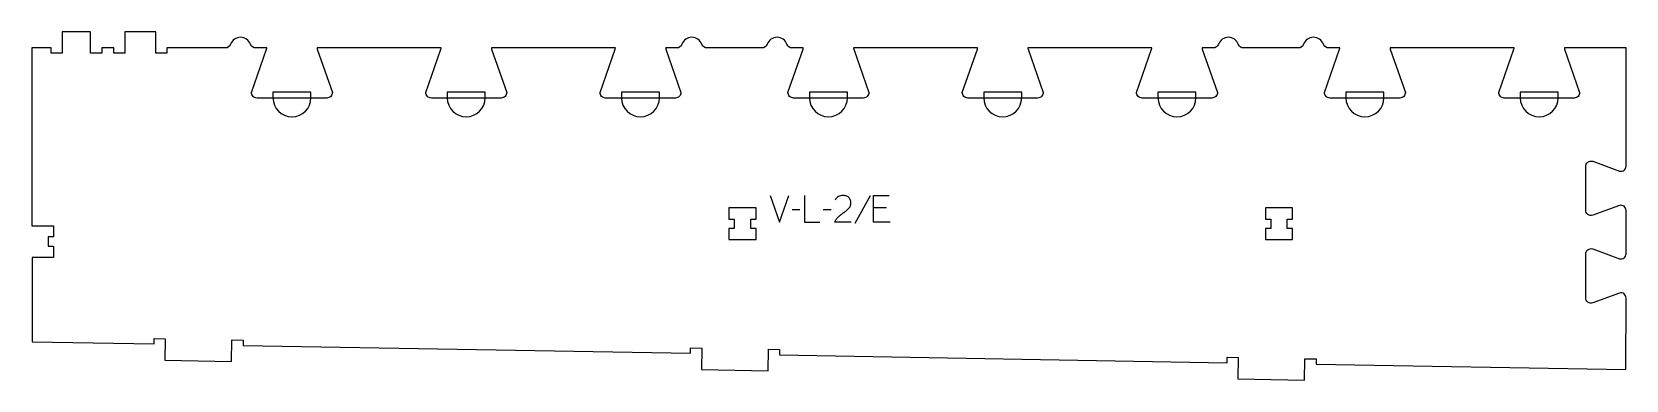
# Model space of a CAD drawing. Extents: x 0 to 1783, y 0 to 390.
import ezdxf

# ---------------------------------------------------------------- set-up
doc = ezdxf.new("R2010")
doc.units = 0
for name, color, linetype in [('1_ANYTOOL_1MMDEEP_LABELS_S', 2, 'CONTINUOUS'), ('3_ANYTOOL_CUTTHROUGH_INSID', 4, 'CONTINUOUS'), ('4_ANYTOOL_CUTTHROUGH_OUTSI', 5, 'CONTINUOUS'), ('5_ANYTOOL_HALF_MILL_9MM_IN', 3, 'CONTINUOUS')]:
    doc.layers.add(name, color=color, linetype=linetype)

msp = doc.modelspace()

# ---------------------------------------------------------------- linework, layer by layer
at = {"layer": '1_ANYTOOL_1MMDEEP_LABELS_S'}
for p, q in [((937.629453, 206.181056), (920.443739, 175.409628)), ((858.943739, 190.538199), (850.158024, 190.452485)), ((893.829453, 190.538199), (885.043739, 190.452485)), ((955.715167, 192.723913), (941.058024, 192.723913))]:
    msp.add_line(p, q, dxfattribs=at)
for points in [[(825.815167, 206.652485), (836.186596, 176.652485), (846.729453, 206.652485)], [(864.086596, 206.652485), (864.086596, 176.652485), (881.186596, 176.652485)], [(960.000882, 176.652485), (941.058024, 176.652485), (941.058024, 206.652485), (958.886596, 206.652485)]]:
    msp.add_lwpolyline(points, dxfattribs=at)
msp.add_lwpolyline([(916.415167, 176.695342), (898.115167, 176.738199, -0.034491), (898.777945, 178.485531, -0.037732), (899.68481, 180.118556, -0.037744), (900.824104, 181.593192, -0.03482), (902.165167, 182.888199, -0.00859), (905.124392, 185.286782, -0.008791), (908.165167, 187.581056, 0.020588), (910.984456, 189.814499, 0.025206), (913.586596, 192.295342, 0.046908), (914.607191, 193.596584, 0.051091), (915.354453, 195.070342, 0.050722), (915.803186, 196.718516, 0.041139), (915.943739, 198.423913, 0.039396), (915.801094, 200.231499, 0.058519), (915.311596, 201.970342, 0.060358), (914.521038, 203.377458, 0.061397), (913.415167, 204.552485, 0.048006), (912.05921, 205.474444, 0.045901), (910.554453, 206.127485, 0.045216), (908.814392, 206.530044, 0.034258), (907.029453, 206.652485, 0.055622), (904.394882, 206.358498, 0.079896), (901.950882, 205.377485, 0.080617), (899.981494, 203.711785, 0.060287), (898.543739, 201.552485)], format="xyb", dxfattribs=at)
at = {"layer": '3_ANYTOOL_CUTTHROUGH_INSID'}
for points in [[(809.999995, 180.228683), (809.999995, 192.728683), (779.499995, 192.728683), (779.499995, 180.228683), (785.499995, 180.228683), (785.499995, 169.728683), (779.499995, 169.728683), (779.499995, 157.228683), (809.999995, 157.228683), (809.999995, 169.728683), (803.999995, 169.728683), (803.999995, 180.228683)], [(1409.999995, 180.228683), (1409.999995, 192.728683), (1379.499995, 192.728683), (1379.499995, 180.228683), (1385.499995, 180.228683), (1385.499995, 169.728683), (1379.499995, 169.728683), (1379.499995, 157.228683), (1409.999995, 157.228683), (1409.999995, 169.728683), (1403.999995, 169.728683), (1403.999995, 180.228683)]]:
    msp.add_lwpolyline(points, close=True, dxfattribs=at)
at = {"layer": '4_ANYTOOL_CUTTHROUGH_OUTSI'}
msp.add_lwpolyline([(136.640198, 40.4649), (136.740533, 46.214023, -0.414214), (136.994857, 46.459623), (148.99303, 46.250228, -0.414214), (149.238629, 45.995904), (148.824202, 22.249433), (223.312855, 20.949229), (223.727281, 44.695577, -0.414214), (223.981605, 44.941177), (235.979778, 44.731783, -0.414214), (236.225377, 44.477458), (236.125041, 38.728228), (736.640198, 29.990286), (736.740533, 35.739409, -0.414214), (736.994857, 35.985008), (748.99303, 35.775614, -0.414214), (749.238629, 35.52129), (748.824202, 11.774819), (823.312855, 10.474614), (823.727281, 34.220963, -0.414214), (823.981605, 34.466563), (835.979778, 34.257168, -0.414214), (836.225377, 34.002844), (836.125041, 28.253614), (1336.640198, 19.515671), (1336.740533, 25.264795, -0.414214), (1336.994857, 25.510394), (1348.99303, 25.301, -0.414214), (1349.238629, 25.046675), (1348.824202, 1.300204), (1423.312855, 0), (1423.727281, 23.746349, -0.414214), (1423.981605, 23.991948), (1435.979778, 23.782554, -0.414214), (1436.225377, 23.52823), (1436.125041, 17.779), (1782.625045, 11.729838), (1782.949996, 91.896427, 0.237079), (1780.632346, 96.509105, 0.237104), (1775.54783, 97.403193), (1745.786943, 86.408143, -0.015611), (1745.772142, 86.403195, -0.237077), (1740.245548, 87.375279, -0.237079), (1737.726364, 92.389608), (1737.725908, 140.895693, -0.237079), (1740.245092, 145.910025, -0.237079), (1745.771832, 146.882108, -0.015604), (1745.786628, 146.877162), (1775.562613, 135.877631, 0.236338), (1780.632346, 136.776651, 0.237079), (1782.949995, 141.389836), (1782.949995, 189.895836, 0.237079), (1780.632346, 194.50902, 0.237104), (1775.54783, 195.403108), (1745.786943, 184.408059, -0.015611), (1745.772142, 184.40311, -0.237077), (1740.245548, 185.375194, -0.237079), (1737.726364, 190.389524), (1737.725908, 238.895608, -0.237079), (1740.245092, 243.90994, -0.237079), (1745.771832, 244.882024, -0.015604), (1745.786628, 244.877077), (1775.562613, 233.877547, 0.236338), (1780.632346, 234.776567, 0.237079), (1782.949995, 239.389751), (1782.949995, 371.685138), (1713.855516, 371.685138, 0.06141), (1714.090427, 370.290268), (1730.98596, 322.017726, -0.084368), (1730.999995, 321.935138, -0.414214), (1724.749995, 315.685138), (1646.749995, 315.685138, -0.414214), (1640.499995, 321.935138, -0.084368), (1640.514031, 322.017726), (1657.413144, 370.301333, 0.0608), (1657.644474, 371.685138), (1518.955516, 371.685138, 0.06141), (1519.190427, 370.290268), (1536.08596, 322.017726, -0.084368), (1536.099995, 321.935138, -0.414214), (1529.849995, 315.685138), (1451.849995, 315.685138, -0.414214), (1445.599995, 321.935138, -0.084368), (1445.614031, 322.017726), (1462.513144, 370.301333, 0.0609), (1462.744189, 371.685138), (1450.344768, 371.685138, -0.317837), (1444.452211, 375.851805, 0.707107), (1422.296199, 375.851805, -0.317837), (1416.403642, 371.685138), (1403.749995, 371.685138), (1367.7496, 371.685138), (1355.094768, 371.685138, -0.317837), (1349.202211, 375.851805, 0.707107), (1327.046199, 375.851805, -0.317837), (1321.153642, 371.685138), (1308.755302, 371.685138, 0.061335), (1308.990427, 370.290268), (1325.88596, 322.017726, -0.084368), (1325.899995, 321.935138, -0.414214), (1319.649995, 315.685138), (1241.649995, 315.685138, -0.414214), (1235.399995, 321.935138, -0.084368), (1235.414031, 322.017726), (1252.313144, 370.301333, 0.0608), (1252.544474, 371.685138), (1113.855516, 371.685138, 0.06141), (1114.090427, 370.290268), (1130.98596, 322.017726, -0.084368), (1130.999995, 321.935138, -0.414214), (1124.749995, 315.685138), (1046.749995, 315.685138, -0.414214), (1040.499995, 321.935138, -0.084368), (1040.514031, 322.017726), (1057.413144, 370.301333, 0.0608), (1057.644474, 371.685138), (918.955516, 371.685138, 0.06141), (919.190427, 370.290268), (936.08596, 322.017726, -0.084368), (936.099995, 321.935138, -0.414214), (929.849995, 315.685138), (851.849995, 315.685138, -0.414214), (845.599995, 321.935138, -0.084368), (845.614031, 322.017726), (862.513144, 370.301333, 0.0609), (862.744189, 371.685138), (850.344768, 371.685138, -0.317837), (844.452211, 375.851805, 0.317837), (833.374205, 383.685138, 0.317837), (822.296199, 375.851805, -0.317837), (816.403642, 371.685138), (803.749995, 371.685138), (767.7496, 371.685138), (755.094768, 371.685138, -0.317837), (749.202211, 375.851805, 0.707107), (727.046199, 375.851805, -0.317837), (721.153642, 371.685138), (708.755302, 371.685138, 0.061335), (708.990427, 370.290268), (725.88596, 322.017726, -0.084368), (725.899995, 321.935138, -0.414214), (719.649995, 315.685138), (641.649995, 315.685138, -0.414214), (635.399995, 321.935138, -0.084368), (635.414031, 322.017726), (652.313144, 370.301333, 0.0608), (652.544474, 371.685138), (513.855516, 371.685138, 0.06141), (514.090427, 370.290268), (530.98596, 322.017726, -0.084368), (530.999995, 321.935138, -0.414214), (524.749995, 315.685138), (446.749995, 315.685138, -0.414214), (440.499995, 321.935138, -0.084368), (440.514031, 322.017726), (457.413144, 370.301333, 0.0608), (457.644474, 371.685138), (318.955516, 371.685138, 0.06141), (319.190427, 370.290268), (336.08596, 322.017726, -0.084368), (336.099995, 321.935138, -0.414214), (329.849995, 315.685138), (251.849995, 315.685138, -0.414214), (245.599995, 321.935138, -0.084368), (245.614031, 322.017726), (262.513144, 370.301333, 0.0609), (262.744189, 371.685138), (250.344768, 371.685138, -0.317837), (244.452211, 375.851805, 0.317837), (233.374205, 383.685138, 0.317837), (222.296199, 375.851805, -0.317837), (216.403737, 371.685138), (203.750122, 371.675566), (150.999114, 371.661898), (151, 365.919125, -0.414259), (150.75, 365.669087), (138.75, 365.669087, -0.414214), (138.5, 365.919087), (138.5, 389.685138), (104, 389.685138), (104, 365.919087, -0.414214), (103.75, 365.669087), (91.75, 365.669087, -0.414259), (91.5, 365.919125), (91.500888, 371.670947), (78.087112, 371.671394), (78.088, 365.919125, -0.414259), (77.838, 365.669087), (65.838, 365.669087, -0.414214), (65.588, 365.919087), (65.588, 389.685138), (34, 389.685138), (34, 365.919087, -0.414214), (33.75, 365.669087), (21.75, 365.669087, -0.414257), (21.5, 365.919124), (21.500853, 371.681781), (0, 371.6851), (0, 371.10926), (0.114928, 172.728683), (23.865073, 172.728683, -0.414214), (24.115073, 172.478683), (24.115073, 160.478683, -0.414214), (23.865073, 160.228683), (18.115073, 160.228683), (18.115073, 149.728683), (23.865073, 149.728683, -0.414214), (24.115073, 149.478683), (24.115073, 137.478683, -0.414214), (23.865073, 137.228683), (0.165044, 137.228683), (0.313999, 42.844841)], format="xyb", close=True, dxfattribs=at)
at = {"layer": '5_ANYTOOL_HALF_MILL_9MM_IN'}
for points in [[(269.599995, 316.185138), (269.599995, 315.935138, 1), (312.099995, 315.935138), (312.099995, 322.185138), (269.599995, 322.185138)], [(464.499995, 316.185138), (464.499995, 315.935138, 1), (506.999995, 315.935138), (506.999995, 322.185138), (464.499995, 322.185138)], [(659.399995, 316.185138), (659.399995, 315.935138, 1), (701.899995, 315.935138), (701.899995, 322.185138), (659.399995, 322.185138)], [(869.599995, 316.185138), (869.599995, 315.935138, 1), (912.099995, 315.935138), (912.099995, 322.185138), (869.599995, 322.185138)], [(1064.499995, 316.185138), (1064.499995, 315.935138, 1), (1106.999995, 315.935138), (1106.999995, 322.185138), (1064.499995, 322.185138)], [(1259.399995, 316.185138), (1259.399995, 315.935138, 1), (1301.899995, 315.935138), (1301.899995, 322.185138), (1259.399995, 322.185138)], [(1469.599995, 316.185138), (1469.599995, 315.935138, 1), (1512.099995, 315.935138), (1512.099995, 322.185138), (1469.599995, 322.185138)], [(1664.499995, 316.185138), (1664.499995, 315.935138, 1), (1706.999995, 315.935138), (1706.999995, 322.185138), (1664.499995, 322.185138)]]:
    msp.add_lwpolyline(points, format="xyb", close=True, dxfattribs=at)

doc.saveas('drawing.dxf')
